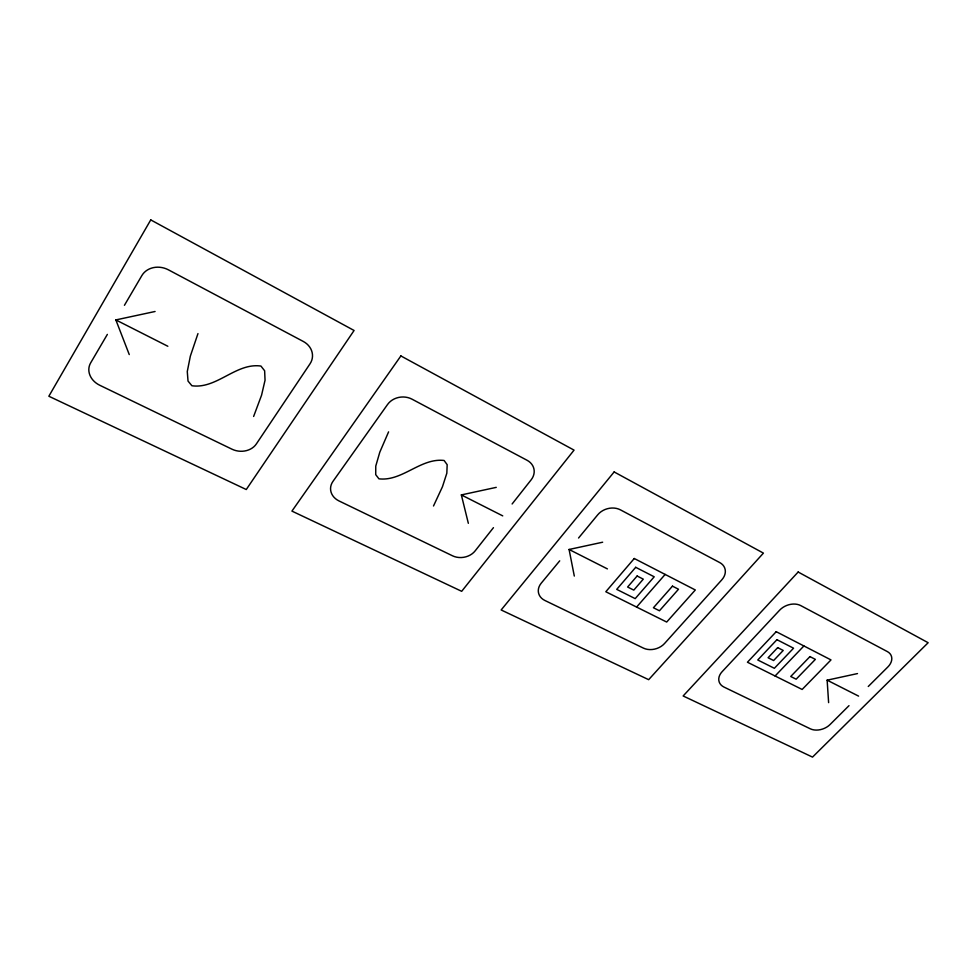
<?xml version="1.0" encoding="UTF-8"?>
<svg xmlns="http://www.w3.org/2000/svg" width="977" height="977" viewBox="0 0 977 977"><rect width="100%" height="100%" fill="white"/><g stroke="black" fill="none" stroke-linecap="round" stroke-linejoin="round"><path stroke-width="1.47" d="M197.965 333.597L190.344 356.141L187.279 371.553L188.024 381.067L191.907 385.744C216.76 389.273 236.092 362.504 260.932 366.057L264.633 370.772L265.048 380.212L261.567 395.197L253.629 416.458M388.59 431.858L379.797 452.192L375.766 466.09L375.718 474.639L378.929 478.828C402.268 481.612 420.782 457.676 444.108 460.485L447.173 464.698L446.831 473.198L442.459 486.741L433.507 505.988M107.36 334.39L90.666 362.87A19.393 16.072 15.4 0 0 99.776 385.268L231.976 449.188A18.111 15.156 6.2 0 0 256.365 443.924L310.027 363.798A18.551 16.23 5.9 0 0 303.261 341.437L168.447 269.847A19.931 17.232 18.3 0 0 141.873 275.551L124.433 305.3M493.446 527.665L475.115 550.918A16.45 13.312 -8.5 0 1 452.51 555.803L338.995 500.932A17.232 14.301 -1.5 0 1 332.962 481.38L387.564 404.478A17.671 15.253 -4.3 0 1 412.05 399.19L527.067 460.277A16.914 14.118 -12.4 0 1 531.158 479.817L512.119 503.973M559.711 560.835L541.197 583.232A15.901 12.481 -12.9 0 0 544.91 600.489L643.428 648.117A15.351 11.577 -16.4 0 0 664.507 643.538L721.795 579.85A15.827 12.164 -19.9 0 0 719.744 562.581L620.444 509.86A16.365 13.165 -16.7 0 0 597.753 514.769L578.555 538.022M636.601 607.059L665.142 574.427M775.091 675.986L803.9 645.956M849.001 705.663L830.071 724.519A14.484 10.088 -20.3 0 1 810.324 728.818L724.018 687.087A14.924 10.845 -18.6 0 1 722.101 671.712L779.622 610.198A15.4 11.37 -21.6 0 1 800.774 605.606L887.348 651.586A14.96 10.527 -22.9 0 1 887.837 666.986L868.26 686.489M468.337 523.318L461.352 494.912L496.255 487.364M574.305 576.064L569.09 549.477L602.65 542.211M828.618 702.634L827.14 680.175L857.488 673.58M129.257 354.566L115.848 319.919L155.074 311.492M115.848 319.919L167.836 346.261M461.352 494.912L502.74 515.88M569.09 549.477L607.401 568.895M827.14 680.175L858.588 696.112M150.751 219.898L48.85 396.235L246.265 489.526L354.077 330.482L150.751 219.898M400.875 355.933L291.928 511.105L461.681 591.317L574.049 450.128L400.875 355.933M614.142 471.94L501.152 609.966L648.667 679.674L763.416 553.116L614.142 471.94M634.256 558.502L605.813 591.744L666.693 622.044L695.306 589.974L634.256 558.502M635.697 567.307L616.719 589.375L635.197 598.632L654.211 576.796L635.697 567.307M637.114 576.015L627.625 587.018L633.792 590.12L643.281 579.153L637.114 576.015M672.469 586.151L653.43 607.755L659.451 610.772L678.502 589.241L672.469 586.151M798.16 572.021L683.143 695.966L812.522 757.102L928.15 642.719L798.16 572.021M776.214 631.679L747.442 662.223L802.141 689.457L830.987 659.915L776.214 631.679M776.947 639.691L757.761 659.988L774.358 668.292L793.556 648.203L776.947 639.691M777.68 647.629L768.081 657.741L773.613 660.525L783.212 650.45L777.68 647.629M809.945 656.605L790.735 676.487L796.145 679.198L815.368 659.377L809.945 656.605"/></g></svg>
